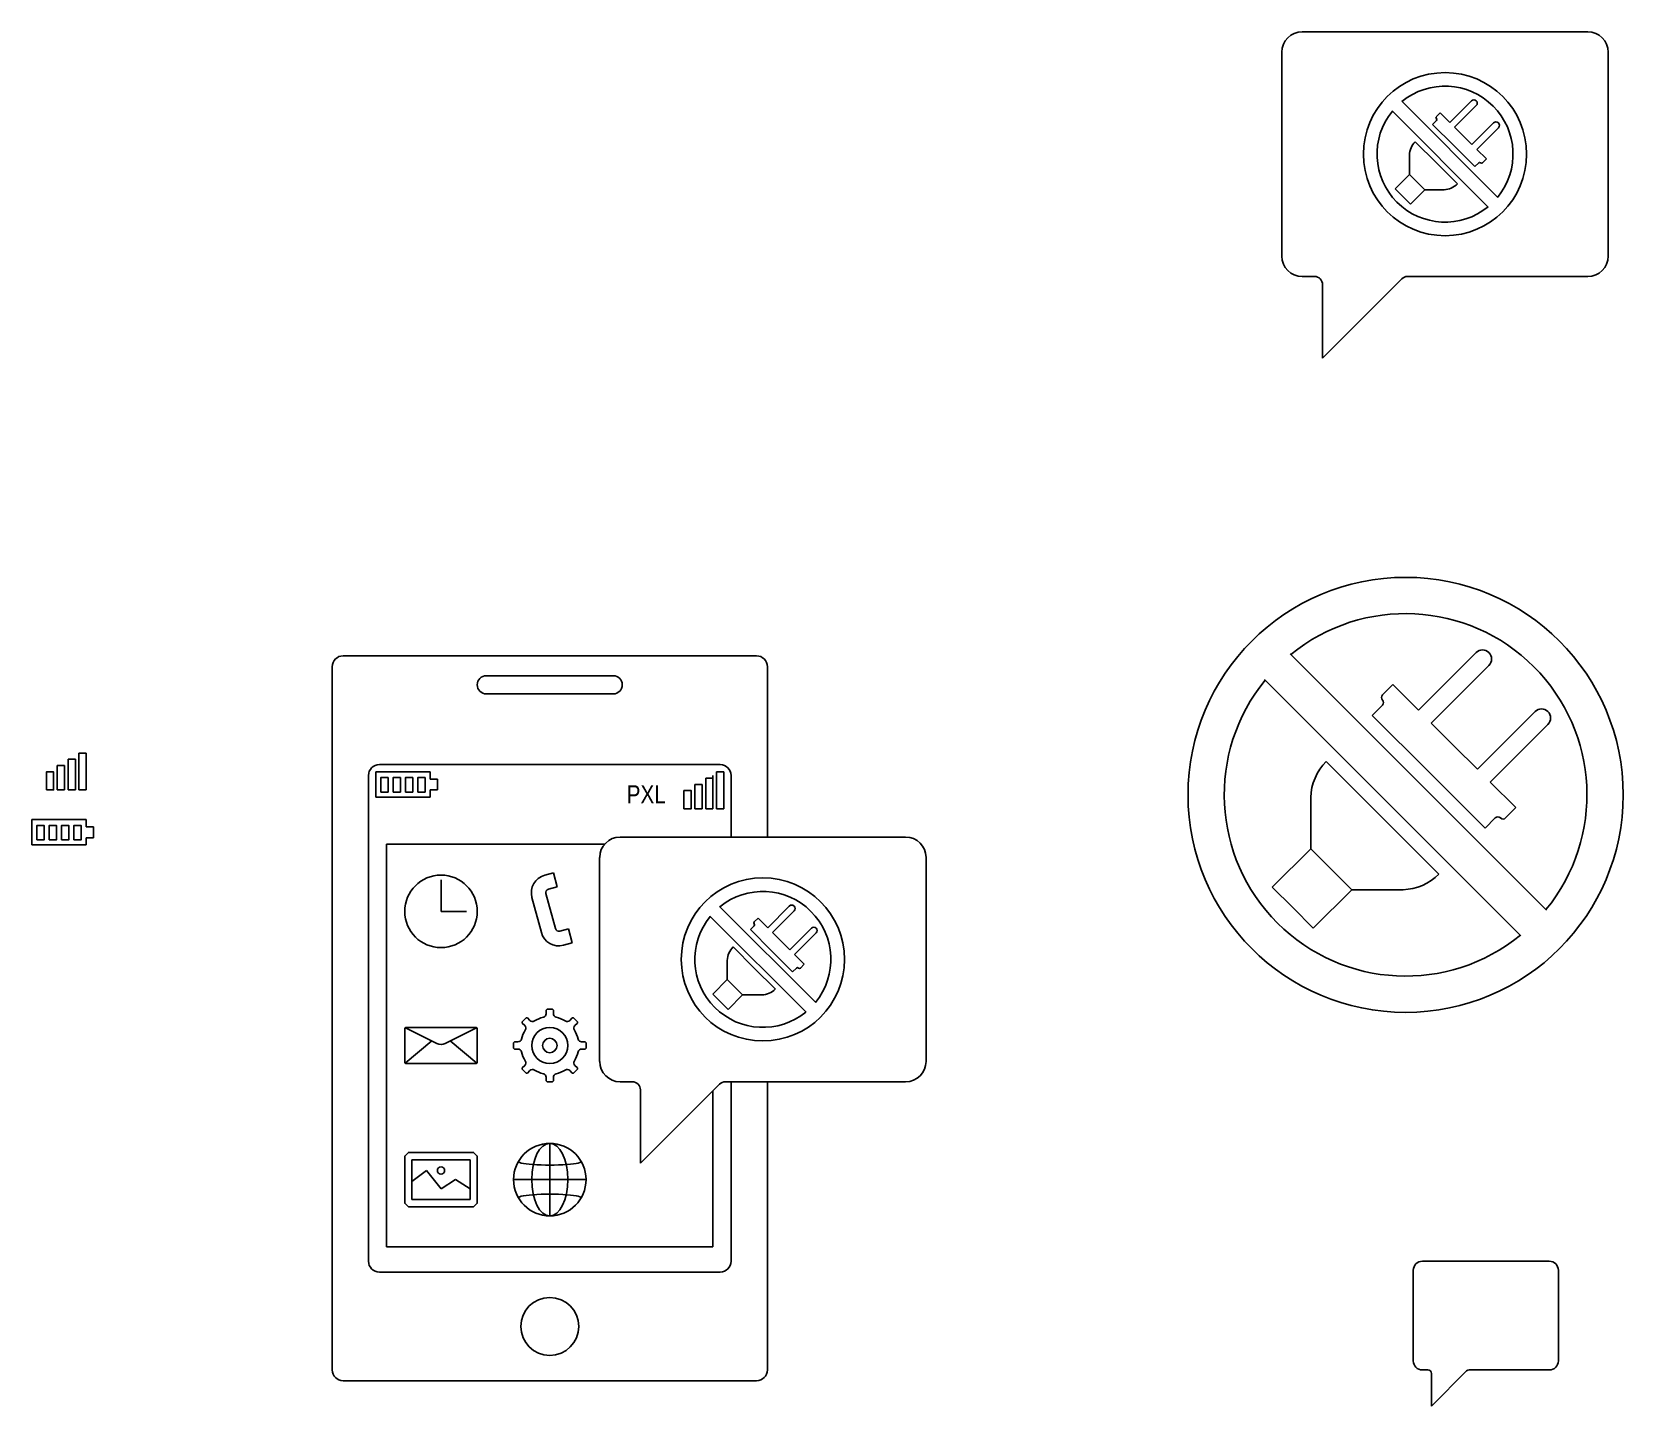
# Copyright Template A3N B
# Model space of a CAD drawing. Header units: millimetres. Extents: x 17 to 456, y 93 to 472.
import ezdxf
from ezdxf.enums import TextEntityAlignment as Align

# ---------------------------------------------------------------- set-up
doc = ezdxf.new("R2010")
doc.units = ezdxf.units.MM
doc.header["$LTSCALE"] = 0.5
doc.layers.get('0').update_dxf_attribs({"color": 250})
doc.styles.add('A3NCAD Technic', font='technic_.ttf')

# ---------------------------------------------------------------- blocks, each defined once
blk = doc.blocks.new('*U34')
at = {"linetype": 'Continuous'}
for p, q in [((-1, 0.85), (-0.75, 1.1)), ((-1, -0.13), (-1, 0.85)), ((-0.75, 1.1), (0.75, 1.1)), ((0.75, 1.1), (1, 0.85)), ((1, -0.13), (1, 0.85))]:
    blk.add_line(p, q, dxfattribs=at)
for centre, start, end in [((-2, -0.13), 282.8396, 0), ((2, -0.13), 180, 257.1604)]:
    blk.add_arc(centre, 1, start, end, dxfattribs=at)
blk = doc.blocks.new('*U35')
at = {"color": 0, "linetype": 'ByBlock', "lineweight": -2, "transparency": 16777216}
for p, rotation in [((35.23, 187.85), 45.00000000000001), ((47.82, 187.85), 315), ((32.63, 181.56), 90), ((50.43, 181.56), 270), ((35.23, 175.26), 135), ((47.82, 175.26), 225.0000000000001), ((41.53, 172.66), 180)]:
    blk.add_blockref('*U34', p, dxfattribs=dict(at, rotation=rotation))
blk.add_blockref('*U34', (41.53, 190.46), dxfattribs=at)

msp = doc.modelspace()

# ---------------------------------------------------------------- linework, layer by layer
at = {"linetype": 'Continuous'}
for p, q in [((446.23, 472.14), (367.48, 472.14)), ((361.86, 466.51), (361.86, 410.26)), ((451.86, 410.26), (451.86, 466.51)), ((421.44, 426.45), (394.93, 452.97)), ((414.15, 453.1), (408.19, 447.14)), ((418.79, 423.8), (392.28, 450.32)), ((404.47, 447.67), (403.41, 446.61)), ((405.53, 449.79), (404.47, 448.73)), ((404.47, 448.2), (404.47, 448.2)), ((408.19, 447.14), (405.53, 449.79)), ((415.48, 451.78), (409.51, 445.81)), ((403.41, 446.61), (409.25, 440.77)), ((411.9, 443.43), (409.51, 445.81)), ((411.9, 443.43), (414.28, 441.04)), ((420.25, 447), (414.28, 441.04)), ((421.58, 445.68), (415.61, 439.71)), ((398.64, 441.83), (404.47, 436)), ((415.08, 434.94), (409.25, 440.77)), ((415.61, 439.71), (418.26, 437.06)), ((397.05, 438.12), (397.05, 432.82)), ((410.31, 430.17), (404.47, 436)), ((416.14, 436), (415.08, 434.94)), ((416.67, 436), (416.67, 436)), ((418.26, 437.06), (417.2, 436)), ((397.05, 432.82), (393.07, 428.84)), ((399.17, 430.7), (397.05, 432.82)), ((399.17, 430.7), (401.29, 428.58)), ((395.19, 426.72), (393.07, 428.84)), ((395.19, 426.72), (397.31, 424.6)), ((401.29, 428.58), (397.31, 424.6)), ((406.59, 428.58), (401.29, 428.58)), ((367.48, 404.64), (370.86, 404.64)), ((373.11, 382.14), (394.95, 403.98)), ((396.54, 404.64), (446.23, 404.64)), ((373.11, 402.39), (373.11, 382.14)), ((217, 300), (103, 300)), ((434.88, 229.82), (364.17, 300.53)), ((415.43, 300.89), (399.52, 284.98)), ((100, 297), (100, 103)), ((177.5, 294.5), (142.5, 294.5)), ((220, 250), (220, 297)), ((418.97, 297.35), (403.06, 281.44)), ((427.8, 222.75), (357.09, 293.46)), ((392.45, 292.05), (389.62, 289.22)), ((399.52, 284.98), (392.45, 292.05)), ((177.5, 289.5), (142.5, 289.5)), ((389.62, 286.39), (386.79, 283.56)), ((389.62, 287.8), (389.62, 287.8)), ((386.79, 283.56), (402.35, 268.01)), ((409.42, 275.08), (403.06, 281.44)), ((431.69, 284.62), (415.78, 268.71)), ((435.23, 281.09), (419.32, 265.18)), ((30.17, 273.18), (30.17, 262.99)), ((30.17, 273.18), (32.17, 273.18)), ((32.17, 262.99), (32.17, 273.18)), ((409.42, 275.08), (415.78, 268.71)), ((24.17, 269.72), (24.17, 262.99)), ((24.17, 269.72), (26.17, 269.72)), ((26.17, 262.99), (26.17, 269.72)), ((27.17, 271.45), (27.17, 262.99)), ((27.17, 271.45), (29.17, 271.45)), ((29.17, 262.99), (29.17, 271.45)), ((127, 268), (112, 268)), ((112, 268), (112, 261)), ((127, 268), (112, 268)), ((112, 268), (112, 261)), ((207, 270), (113, 270)), ((127, 266), (127, 268)), ((206, 268), (206, 257.8)), ((206, 268), (208, 268)), ((208, 257.8), (208, 268)), ((374.06, 270.83), (389.62, 255.28)), ((417.91, 252.45), (402.35, 268.01)), ((110, 267), (110, 133)), ((127, 266), (129, 266)), ((129, 263), (129, 266)), ((129, 263), (129, 266)), ((200, 264.54), (200, 257.8)), ((200, 264.54), (202, 264.54)), ((202, 257.8), (202, 264.54)), ((203, 266.27), (203, 257.8)), ((203, 266.27), (205, 266.27)), ((205, 257.8), (205, 267)), ((205, 257.8), (205, 266.27)), ((210, 250), (210, 267)), ((419.32, 265.18), (426.39, 258.11)), ((24.17, 262.99), (26.17, 262.99)), ((27.17, 262.99), (29.17, 262.99)), ((30.17, 262.99), (32.17, 262.99)), ((112, 261), (127, 261)), ((112, 261), (127, 261)), ((127, 261), (127, 263)), ((127, 263), (129, 263)), ((369.82, 260.93), (369.82, 246.79)), ((32.17, 254.81), (17.17, 254.81)), ((17.17, 254.81), (17.17, 247.81)), ((32.17, 254.81), (17.17, 254.81)), ((17.17, 254.81), (17.17, 247.81)), ((32.17, 252.81), (32.17, 254.81)), ((200, 257.8), (202, 257.8)), ((203, 257.8), (205, 257.8)), ((206, 257.8), (208, 257.8)), ((405.18, 239.72), (389.62, 255.28)), ((420.73, 255.28), (417.91, 252.45)), ((422.15, 255.28), (422.15, 255.28)), ((426.39, 258.11), (423.56, 255.28)), ((32.17, 252.81), (34.17, 252.81)), ((34.17, 249.81), (34.17, 252.81)), ((34.17, 249.81), (34.17, 252.81)), ((17.17, 247.81), (32.17, 247.81)), ((17.17, 247.81), (32.17, 247.81)), ((32.17, 247.81), (32.17, 249.81)), ((32.17, 249.81), (34.17, 249.81)), ((115, 248), (115, 137)), ((175.07, 248), (115, 248)), ((258.12, 250), (179.38, 250)), ((369.82, 246.79), (359.22, 236.19)), ((375.48, 241.14), (369.82, 246.79)), ((173.75, 244.38), (173.75, 188.12)), ((263.75, 188.12), (263.75, 244.38)), ((130, 229.5), (130, 238.19)), ((161.03, 240.13), (158.62, 239.48)), ((161.03, 240.13), (162.07, 236.27)), ((375.48, 241.14), (381.14, 235.48)), ((155.08, 233.36), (157.67, 223.7)), ((158.95, 234.39), (161.54, 224.74)), ((162.07, 236.27), (159.65, 235.62)), ((364.87, 230.53), (359.22, 236.19)), ((381.14, 235.48), (370.53, 224.87)), ((395.28, 235.48), (381.14, 235.48)), ((130, 229.5), (137, 229.5)), ((233.33, 204.32), (206.82, 230.83)), ((226.04, 230.97), (220.08, 225)), ((227.37, 229.64), (221.4, 223.67)), ((364.87, 230.53), (370.53, 224.87)), ((162.76, 224.03), (165.18, 224.68)), ((165.18, 224.68), (166.21, 220.81)), ((230.68, 201.67), (204.17, 228.18)), ((216.36, 225.53), (215.3, 224.47)), ((215.3, 224.47), (221.14, 218.64)), ((217.42, 227.65), (216.36, 226.59)), ((216.36, 226.06), (216.36, 226.06)), ((220.08, 225), (217.42, 227.65)), ((232.14, 224.87), (226.17, 218.9)), ((163.8, 220.16), (166.21, 220.81)), ((210.53, 219.7), (216.36, 213.86)), ((223.79, 221.29), (221.4, 223.67)), ((223.79, 221.29), (226.17, 218.9)), ((233.47, 223.54), (227.5, 217.58)), ((208.94, 215.98), (208.94, 210.68)), ((226.97, 212.8), (221.14, 218.64)), ((227.5, 217.58), (230.15, 214.92)), ((208.94, 210.68), (204.96, 206.7)), ((211.06, 208.56), (208.94, 210.68)), ((222.2, 208.03), (216.36, 213.86)), ((228.03, 213.86), (226.97, 212.8)), ((228.56, 213.86), (228.56, 213.86)), ((230.15, 214.92), (229.09, 213.86)), ((207.08, 204.58), (204.96, 206.7)), ((213.18, 206.44), (209.2, 202.46)), ((211.06, 208.56), (213.18, 206.44)), ((218.48, 206.44), (213.18, 206.44)), ((207.08, 204.58), (209.2, 202.46)), ((120.16, 187.63), (127.5, 193.75)), ((120.2, 197.4), (128.88, 193.06)), ((131.12, 193.06), (139.8, 197.4)), ((139.84, 187.63), (132.5, 193.75)), ((130, 192.5), (130, 192.5)), ((179.38, 182.5), (182.75, 182.5)), ((185, 160), (206.84, 181.84)), ((185, 180.25), (185, 160)), ((205, 137), (205, 180)), ((208.43, 182.5), (258.12, 182.5)), ((210, 133), (210, 182.5)), ((220, 103), (220, 182.5)), ((160, 165.5), (160, 145.5)), ((138, 161), (122, 161)), ((122, 161), (122, 150)), ((122, 155), (126, 158)), ((126, 158), (126, 158)), ((126, 158), (130, 153)), ((138, 150), (138, 161)), ((130, 153), (134, 155.5)), ((134, 155.5), (138, 153)), ((170, 155.5), (150, 155.5)), ((122, 150), (138, 150)), ((115, 137), (205, 137)), ((435.61, 133), (400.61, 133)), ((113, 130), (207, 130)), ((398.11, 130.5), (398.11, 105.5)), ((438.11, 105.5), (438.11, 130.5)), ((400.61, 103), (402.11, 103)), ((403.11, 93), (412.82, 102.71)), ((403.11, 102), (403.11, 93)), ((413.52, 103), (435.61, 103)), ((103, 100), (217, 100))]:
    msp.add_line(p, q, dxfattribs=at)
for points in [[(21.17, 262.99), (23.17, 262.99), (23.17, 267.99), (21.17, 267.99)], [(113.4, 262.4), (113.4, 266.4), (115.4, 266.4), (115.4, 262.4)], [(116.8, 262.4), (116.8, 266.4), (118.8, 266.4), (118.8, 262.4)], [(120.2, 262.4), (120.2, 266.4), (122.2, 266.4), (122.2, 262.4)], [(123.6, 262.4), (123.6, 266.4), (125.6, 266.4), (125.6, 262.4)], [(197, 257.8), (199, 257.8), (199, 262.8), (197, 262.8)], [(18.57, 249.21), (18.57, 253.21), (20.57, 253.21), (20.57, 249.21)], [(21.97, 249.21), (21.97, 253.21), (23.97, 253.21), (23.97, 249.21)], [(25.37, 249.21), (25.37, 253.21), (27.37, 253.21), (27.37, 249.21)], [(28.77, 249.21), (28.77, 253.21), (30.77, 253.21), (30.77, 249.21)], [(121, 148), (139, 148), (140, 149), (140, 162), (139, 163), (121, 163), (120, 162), (120, 149)]]:
    msp.add_lwpolyline(points, close=True, dxfattribs=at)
msp.add_lwpolyline([(120.5, 187.5), (139.5, 187.5, 0.414214), (140, 188), (140, 197, 0.414214), (139.5, 197.5), (120.5, 197.5, 0.414214), (120, 197), (120, 188, 0.414214)], format="xyb", close=True, dxfattribs=at)
for centre, radius in [((406.86, 438.39), 22.5), ((395.99, 261.64), 60), ((130, 229.5), 10), ((218.75, 216.25), 22.5), ((160, 192.5), 5), ((160, 192.5), 2), ((160, 155.5), 10), ((130, 158), 1), ((160, 115), 8)]:
    msp.add_circle(centre, radius, dxfattribs=at)
for centre, radius, start, end in [((367.48, 466.51), 5.62, 90, 180), ((446.23, 466.51), 5.62, 0, 90), ((406.86, 438.39), 18.75, 320.7392, 129.2608), ((414.81, 452.44), 0.938, 315, 135), ((406.86, 438.39), 18.75, 140.7392, 309.2608), ((404.74, 448.46), 0.375, 135, 225), ((404.21, 447.93), 0.375, 315, 45), ((420.91, 446.34), 0.938, 315, 135), ((402.67, 437.91), 5.62, 135.7619, 177.8409), ((416.41, 435.74), 0.375, 45, 135), ((416.94, 436.27), 0.375, 225, 315), ((406.38, 434.2), 5.62, 272.1591, 314.2381), ((367.48, 410.26), 5.62, 180, 270), ((446.23, 410.26), 5.62, 270, 0), ((370.86, 402.39), 2.25, 0, 90), ((396.54, 402.39), 2.25, 90, 135), ((395.99, 261.64), 50, 320.7392, 129.2608), ((103, 297), 3, 90, 180), ((217, 297), 3, 0, 90), ((417.2, 299.12), 2.5, 315, 135), ((142.5, 292), 2.5, 90, 270), ((177.5, 292), 2.5, 270, 90), ((395.99, 261.64), 50, 140.7392, 309.2608), ((390.33, 288.51), 1, 135, 225), ((388.91, 287.1), 1, 315, 45), ((433.46, 282.86), 2.5, 315, 135), ((113, 267), 3, 90, 180), ((207, 267), 3, 0, 90), ((384.81, 260.37), 15, 135.7619, 177.8409), ((421.44, 254.57), 1, 45, 135), ((422.86, 255.98), 1, 225, 315), ((179.38, 244.38), 5.62, 90, 180), ((258.12, 244.38), 5.62, 0, 90), ((159.91, 234.65), 5, 105, 195), ((394.71, 250.47), 15, 272.1591, 314.2381), ((159.91, 234.65), 1, 105, 195), ((218.75, 216.25), 18.75, 320.7392, 129.2608), ((226.7, 230.3), 0.938, 315, 135), ((162.5, 224.99), 1, 195, 285), ((218.75, 216.25), 18.75, 140.7392, 309.2608), ((216.63, 226.33), 0.375, 135, 225), ((216.1, 225.8), 0.375, 315, 45), ((232.8, 224.2), 0.938, 315, 135), ((162.5, 224.99), 5, 195, 285), ((214.56, 215.77), 5.62, 135.7619, 177.8409), ((228.3, 213.6), 0.375, 45, 135), ((228.83, 214.13), 0.375, 225, 315), ((218.27, 212.06), 5.62, 272.1591, 314.2381), ((160, 192.5), 8, 102.8396, 122.1604), ((160, 192.5), 8, 57.8396, 77.1604), ((160, 192.5), 8, 147.8396, 167.1604), ((160, 192.5), 8, 12.8396, 32.1604), ((130, 195.3), 2.5, 243.4349, 296.5651), ((160, 192.5), 8, 192.8396, 212.1604), ((160, 192.5), 8, 327.8396, 347.1604), ((160, 192.5), 8, 237.8396, 257.1604), ((160, 192.5), 8, 282.8396, 302.1604), ((179.38, 188.12), 5.62, 180, 270), ((258.12, 188.12), 5.62, 270, 0), ((182.75, 180.25), 2.25, 0, 90), ((208.43, 180.25), 2.25, 90, 135), ((113, 133), 3, 180, 270), ((207, 133), 3, 270, 0), ((400.61, 130.5), 2.5, 90, 180), ((435.61, 130.5), 2.5, 0, 90), ((400.61, 105.5), 2.5, 180, 270), ((435.61, 105.5), 2.5, 270, 0), ((103, 103), 3, 180, 270), ((217, 103), 3, 270, 0), ((402.11, 102), 1, 0, 90), ((413.52, 102), 1, 90, 135)]:
    msp.add_arc(centre, radius, start, end, dxfattribs=at)
msp.add_ellipse((160, 155.5), major_axis=(0, 10), ratio=0.5, dxfattribs=at)
msp.add_ellipse((160, 160.5), major_axis=(-8.66, 0), ratio=0.11547, start_param=6.147635, end_param=9.560328, dxfattribs=at)
at = {"linetype": 'Continuous', "extrusion": (0, 0, -1)}
msp.add_ellipse((160, 150.5), major_axis=(-8.66, 0), ratio=0.11547, start_param=6.147635, end_param=9.560328, dxfattribs=at)

# ---------------------------------------------------------------- block references
at = {"linetype": 'Continuous'}
msp.add_blockref('*U35', (118.47, 10.94), dxfattribs=at)

# ---------------------------------------------------------------- texts
at = {"linetype": 'Continuous', "style": 'A3NCAD Technic'}
msp.add_text('PXL', height=5, dxfattribs=at).set_placement((192, 257.8), align=Align.BOTTOM_RIGHT)

doc.saveas('drawing.dxf')
